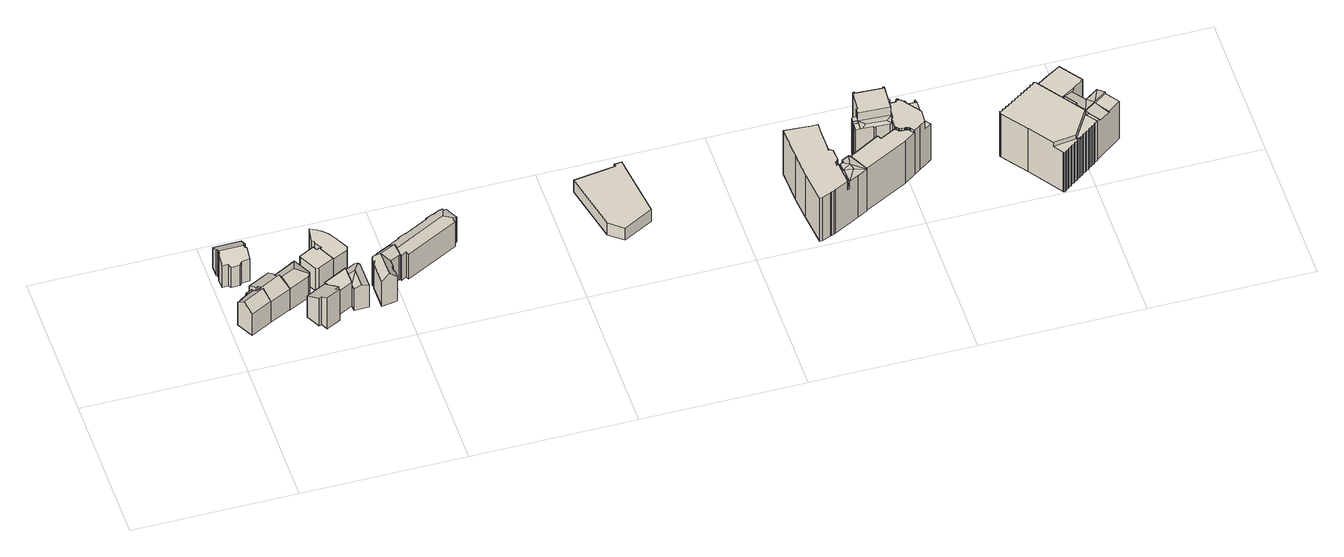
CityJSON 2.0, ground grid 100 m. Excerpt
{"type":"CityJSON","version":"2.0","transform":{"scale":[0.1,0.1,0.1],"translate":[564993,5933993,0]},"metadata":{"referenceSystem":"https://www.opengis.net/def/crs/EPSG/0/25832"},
"CityObjects":{
"building1":{"type":"Building","attributes":{"Gemeindeschluessel":"02100107","Geometrietyp2DReferenz":"3000","measuredHeight":22.48,"function":"31001_1010","roofType":"3100","storeysAboveGround":5},"address":[{"Country":"Germany","Locality":"Hamburg","ThoroughfareName":"Wexstraße","ThoroughfareNumber":"38"}],"geometry":[{"type":"Solid","lod":"2","boundaries":[[[[0,1,2,3]],[[4,5,6,7]],[[8,9,10,11]],[[12,13,14,15]],[[15,14,16,17]],[[17,16,18,19]],[[8,20,21,9]],[[22,3,2,23]],[[0,7,6,1]],[[24,5,4,21]],[[9,21,4,7,10]],[[25,26,27,28]],[[29,12,15,17,19,30,31,22,23,25,28,32]],[[25,23,2,1,6,5,24,26]],[[32,28,27,33,34]],[[31,30,11,10,7]],[[22,31,7,0,3]],[[35,29,32,34]],[[12,29,35,36,13]],[[30,19,18,20,8,11]],[[36,35,34,33]],[[36,33,27,26,24,21,20,18,16,14,13]]]]}]},
"building2":{"type":"Building","attributes":{"Gemeindeschluessel":"02100107","Geometrietyp2DReferenz":"3000","measuredHeight":22.34,"function":"31001_1120","roofType":"3100","storeysAboveGround":5},"address":[{"Country":"Germany","Locality":"Hamburg","ThoroughfareName":"Brüderstraße","ThoroughfareNumber":"17"}],"geometry":[{"type":"Solid","lod":"2","boundaries":[[[[37,38,39,40,41,42,43,44,45]],[[46,47,48,49,50,51,52,53,41,40,54,55]],[[56,45,44,57]],[[57,44,43,58]],[[58,43,42,59]],[[60,39,38,61]],[[61,38,37,62]],[[62,37,45,56]],[[63,55,54,64]],[[65,53,52,66]],[[66,52,51,67]],[[67,51,50,68]],[[68,50,49,69]],[[69,49,48,70]],[[70,48,47,71]],[[71,47,46,72]],[[72,46,55,63]],[[64,54,40,39,60]],[[59,42,41,53,65]],[[59,65,66,67,68,69,70,71,72,63,64,60,61,62,56,57,58]]]]}]},
"building3":{"type":"Building","attributes":{"Gemeindeschluessel":"02100107","Geometrietyp2DReferenz":"3000","measuredHeight":21.31,"function":"31001_1120","roofType":"3100","storeysAboveGround":4},"address":[{"Country":"Germany","Locality":"Hamburg","ThoroughfareName":"Wexstraße","ThoroughfareNumber":"36"}],"geometry":[{"type":"Solid","lod":"2","boundaries":[[[[73,74,75,76,77,78,79,80,81,82,83,84,85]],[[79,78,86,87]],[[88,85,84,89]],[[89,84,83,90]],[[90,83,82,91]],[[91,82,81,92]],[[92,81,80,93]],[[94,77,76,95]],[[95,76,75,96]],[[96,75,74,97]],[[97,74,73,98]],[[98,73,85,88]],[[99,87,86,100]],[[93,80,79,87,99]],[[100,86,78,77,94]],[[100,94,95,96,97,98,88,89,90,91,92,93,99]]]]}]},
"building4":{"type":"Building","attributes":{"Gemeindeschluessel":"02100107","Geometrietyp2DReferenz":"3000","measuredHeight":21.65,"function":"31001_1010","roofType":"3200","storeysAboveGround":5},"address":[{"Country":"Germany","Locality":"Hamburg","ThoroughfareName":"Großer Trampgang","ThoroughfareNumber":"38"}],"geometry":[{"type":"Solid","lod":"2","boundaries":[[[[101,102,103,104,105,106]],[[107,108,105,104]],[[109,102,101,110]],[[110,101,106,111]],[[112,105,108,113]],[[114,115,109,110,111,112,113]],[[103,102,109,115,116]],[[117,114,113,108,107]],[[116,115,114,117]],[[112,111,106,105]],[[116,117,107,104,103]]]]}]},
"building5":{"type":"Building","attributes":{"Gemeindeschluessel":"02100107","Geometrietyp2DReferenz":"3000","measuredHeight":25.11,"function":"31001_1120","roofType":"2100","storeysAboveGround":4},"address":[{"Country":"Germany","Locality":"Hamburg","ThoroughfareName":"Wexstraße","ThoroughfareNumber":"31"}],"geometry":[{"type":"Solid","lod":"2","boundaries":[[[[118,119,120,121,122,123,124,125,126]],[[127,128,129,130,131,132,133,134,135]],[[127,126,125,128]],[[128,125,124,129]],[[129,124,123,130]],[[130,123,122,131]],[[131,122,121,132]],[[132,121,120,133]],[[133,120,119,134]],[[134,119,118,135]],[[135,118,126,127]]]]}]},
"building6":{"type":"Building","attributes":{"Gemeindeschluessel":"02100107","Geometrietyp2DReferenz":"3000","measuredHeight":18.5,"function":"31001_1010","roofType":"1000","storeysAboveGround":4},"address":[{"Country":"Germany","Locality":"Hamburg","ThoroughfareName":"Wexstraße","ThoroughfareNumber":"32a"}],"geometry":[{"type":"Solid","lod":"2","boundaries":[[[[136,137,138,139,140,141,142]],[[143,144,145,146,147,148,149]],[[143,142,141,144]],[[144,141,140,145]],[[145,140,139,146]],[[146,139,138,147]],[[147,138,137,148]],[[148,137,136,149]],[[149,136,142,143]]]]}]},
"building7":{"type":"Building","attributes":{"Gemeindeschluessel":"02100107","Geometrietyp2DReferenz":"3000","measuredHeight":19.67,"function":"31001_1120","roofType":"3100","storeysAboveGround":4},"address":[{"Country":"Germany","Locality":"Hamburg","ThoroughfareName":"Wexstraße","ThoroughfareNumber":"29"}],"geometry":[{"type":"Solid","lod":"2","boundaries":[[[[150,151,152]],[[153,154,155]],[[152,156,157,158,159,150]],[[153,155,157,156]],[[160,161,162,163,164,165,166]],[[167,162,161,168,155,154]],[[169,166,165,170]],[[160,166,169,171,172]],[[168,161,160,172]],[[153,156,152]],[[165,164,159,158,170]],[[173,163,162,167]],[[164,163,173,151,150,159]],[[171,169,170,158,157]],[[171,157,155,168,172]],[[173,167,154,153,152,151]]]]}]},
"building8":{"type":"Building","attributes":{"Gemeindeschluessel":"02100107","Geometrietyp2DReferenz":"3000","measuredHeight":18.06,"function":"31001_1010","roofType":"1000","storeysAboveGround":4},"address":[{"Country":"Germany","Locality":"Hamburg","ThoroughfareName":"Brüderstraße","ThoroughfareNumber":"1"}],"geometry":[{"type":"Solid","lod":"2","boundaries":[[[[174,175,176,177,178,179,180,181,182,183,184,185,186]],[[187,188,189,190,191,192,193,194,195,196,197,198,199]],[[187,186,185,188]],[[188,185,184,189]],[[189,184,183,190]],[[190,183,182,191]],[[191,182,181,192]],[[192,181,180,193]],[[193,180,179,194]],[[194,179,178,195]],[[195,178,177,196]],[[196,177,176,197]],[[197,176,175,198]],[[198,175,174,199]],[[199,174,186,187]]]]}]},
"building9":{"type":"Building","attributes":{"Gemeindeschluessel":"02100107","Geometrietyp2DReferenz":"3000","measuredHeight":24.51,"function":"31001_1130","roofType":"3100","storeysAboveGround":5},"address":[{"Country":"Germany","Locality":"Hamburg","ThoroughfareName":"Steinwegpassage","ThoroughfareNumber":"28"}],"geometry":[{"type":"Solid","lod":"2","boundaries":[[[[200,201,202,203]],[[203,202,204,205]],[[205,204,206,207]],[[207,206,208,209]],[[209,208,210,211]],[[211,210,212,213]],[[214,215,216,217]],[[217,216,218,219]],[[219,218,220,221]],[[221,220,222,223]],[[223,222,224,225]],[[226,227,228,229]],[[229,228,230,231]],[[231,230,232,233]],[[233,232,234,235]],[[236,237,238,239]],[[240,226,229,231,233,235,241,200,203,205,207,209,211,213,214,217,219,221,223,225,242,236,239]],[[236,242,243,244,237]],[[227,226,240,245]],[[245,240,239,238]],[[243,242,225,224]],[[241,235,234,246,247]],[[201,200,241,247]],[[214,213,212,248,215]],[[246,234,232,230,228,227,245,249]],[[249,245,238,237,244]],[[249,244,243,224,222,220,218,216,215,248]],[[246,249,248,212,210,208,206,204,202,201,247]]]]}]},
"building10":{"type":"Building","attributes":{"Gemeindeschluessel":"02100107","Geometrietyp2DReferenz":"3000","measuredHeight":22.1,"function":"31001_1120","roofType":"3200","storeysAboveGround":6},"address":[{"Country":"Germany","Locality":"Hamburg","ThoroughfareName":"Wexstraße","ThoroughfareNumber":"25"}],"geometry":[{"type":"Solid","lod":"2","boundaries":[[[[250,251,252,253,254,255,256,257,258,259,260,261,262,263,264,265]],[[266,267,268,269,270,271,272,252,251]],[[272,273,274,275,276,277,253,252]],[[278,265,264,279]],[[279,264,263,280]],[[280,263,262,281]],[[281,262,261,282]],[[282,261,260,283]],[[283,260,259,284]],[[284,259,258,285]],[[285,258,257,286]],[[286,257,256,287]],[[287,256,255,288]],[[288,255,254,289]],[[290,250,265,278]],[[291,271,270,292]],[[292,270,269,293]],[[293,269,268,294]],[[294,268,267,295]],[[295,267,266,296]],[[297,277,276,298]],[[298,276,275,299]],[[299,275,274,300]],[[300,274,273,301]],[[291,292,293,294,295,296,290,278,279,280,281,282,283,284,285,286,287,288,289,297,298,299,300,301]],[[291,301,273,272,271]],[[290,296,266,251,250]],[[297,289,254,253,277]]]]}]},
"building11":{"type":"Building","attributes":{"Gemeindeschluessel":"02100107","Geometrietyp2DReferenz":"3000","measuredHeight":9.64,"function":"31001_2462","roofType":"1000"},"address":[{"Country":"Germany","Locality":"Hamburg","ThoroughfareName":"An der Stadthausbrücke"}],"geometry":[{"type":"Solid","lod":"2","boundaries":[[[[302,303,304,305]],[[305,304,306,307]],[[307,306,308,309]],[[309,308,310,311]],[[311,310,312,313]],[[313,312,314,315]],[[303,302,315,314]],[[315,302,305,307,309,311,313]],[[303,314,312,310,308,306,304]]]]}]},
"building12":{"type":"Building","attributes":{"Gemeindeschluessel":"02100108","Geometrietyp2DReferenz":"3000","measuredHeight":35.48,"function":"31001_2010","roofType":"1000","storeysAboveGround":7},"address":[{"Country":"Germany","Locality":"Hamburg","ThoroughfareName":"Stadthausbrücke","ThoroughfareNumber":"8"}],"geometry":[{"type":"Solid","lod":"2","boundaries":[[[[316,317,318,319,320,321]],[[322,323,324,325,318,317]],[[319,326,327,328]],[[329,326,319]],[[330,329,331,332]],[[333,334,335,336,337,338,326]],[[329,330,339,333,326]],[[340,341,342,343]],[[343,342,344,345]],[[346,347,348,349]],[[349,348,350,351]],[[351,350,352,353]],[[354,355,356,357]],[[358,359,360,361]],[[361,360,362,363]],[[321,364,316]],[[322,365,323]],[[366,367,368,369]],[[369,368,370,371]],[[371,370,372,373]],[[373,372,374,375]],[[375,374,376,377]],[[378,379,380,381]],[[319,328,320]],[[324,382,325]],[[383,384,385,386]],[[386,385,387,388]],[[389,337,336,390]],[[390,336,335,391]],[[391,335,334,392]],[[393,394,395,396]],[[397,398,399,400]],[[400,399,401,402]],[[403,404,405,406]],[[407,408,364,321,320,328,327,384,383]],[[409,332,331,382,324,323,365,367,366]],[[410,409,366,369,371,373,375,377,358,361,363,340,343,345,378,381,393,396,411,346,349,351,353,397,400,402,354,357,407,383,386,388,403,406,389,390,391,392]],[[376,374,372,370,368,367,365,322,316,364,408,356,355,401,399,398,352,350,348,347,412,395,394,380,379,344,342,341,362,360,359]],[[325,382,331,329,319]],[[338,337,389,406,405]],[[409,410,339,330,332]],[[410,392,334,333,339]],[[404,403,388,387]],[[316,322,317]],[[325,319,318]],[[395,412,411,396]],[[380,394,393,381]],[[376,359,358,377]],[[356,408,407,357]],[[401,355,354,402]],[[352,398,397,353]],[[412,347,346,411]],[[344,379,378,345]],[[362,341,340,363]],[[404,387,385,384,327,326,338,405]]]]}]},
"building13":{"type":"Building","attributes":{"Gemeindeschluessel":"02100108","Geometrietyp2DReferenz":"3000","measuredHeight":34.2,"function":"31001_2010","roofType":"1000","storeysAboveGround":7},"address":[{"Country":"Germany","Locality":"Hamburg","ThoroughfareName":"Stadthausbrücke","ThoroughfareNumber":"8a"}],"geometry":[{"type":"Solid","lod":"2","boundaries":[[[[413,414,415]],[[415,416,417,413]],[[418,419,420,421]],[[421,420,422,423]],[[423,422,424,425]],[[425,424,426,427]],[[427,426,428,429]],[[429,428,430,431]],[[431,430,432,433]],[[433,432,434,435]],[[435,434,436,437]],[[437,436,438,439]],[[439,438,440,441]],[[441,440,442,443]],[[443,442,444,445]],[[445,444,446,447]],[[447,446,448,449]],[[449,448,450,451]],[[451,450,452,453]],[[453,452,454,455]],[[455,454,456,457]],[[457,456,458,459]],[[460,461,462,463]],[[464,465,466,467]],[[468,469,470,471]],[[471,470,472,473]],[[473,472,474,475]],[[476,464,467,477,478,460,463,479,418,421,423,425,427,429,431,433,435,437,439,441,443,445,447,449,451,453,455,457,459,468,471,473,475]],[[466,465,480,474,472,470,469,458,456,454,452,450,448,446,444,442,440,438,436,434,432,430,428,426,424,422,420,419,417,416,481]],[[418,479,482,414,413,417,419]],[[480,465,464,476]],[[466,481,477,467]],[[474,480,476,475]],[[458,469,468,459]],[[461,460,478,483]],[[478,477,481,416,415,483]],[[482,479,463,462]],[[482,462,461,483,415,414]]]]}]},
"building14":{"type":"Building","attributes":{"Gemeindeschluessel":"02100108","Geometrietyp2DReferenz":"3000","measuredHeight":35.14,"function":"31001_2010","roofType":"1000","storeysAboveGround":10},"address":[{"Country":"Germany","Locality":"Hamburg","ThoroughfareName":"Stadthausbrücke","ThoroughfareNumber":"8b"}],"geometry":[{"type":"Solid","lod":"2","boundaries":[[[[484,485,486,487]],[[488,489,490,491]],[[489,492,493,494,495]],[[496,497,498,499,485,484]],[[498,497,500,501,502,488]],[[503,504,505,506,507,508,509,510,500,497,496]],[[510,511,512,501,500]],[[513,514,515,494]],[[516,487,486,517]],[[495,490,489]],[[494,493,513]],[[518,499,498,519]],[[520,521,522,523]],[[523,522,524,525]],[[525,524,526,527]],[[527,526,528,529]],[[529,528,530,531]],[[531,530,532,533]],[[533,532,534,535]],[[535,534,536,537]],[[537,536,538,539]],[[539,538,540,541]],[[541,540,542,543]],[[544,509,508,545]],[[545,508,507,546]],[[546,507,506,547]],[[547,506,505,548]],[[548,505,504,549]],[[549,504,503,550]],[[551,512,511,552]],[[553,515,514,554]],[[551,552,544,545,546,547,548,549,550,516,517,518,519,555,553,554,520,523,525,527,529,531,533,535,537,539,541,543]],[[516,550,503,496,484,487]],[[553,555,491,490,495,494,515]],[[556,502,501,512,551,543,542]],[[544,552,511,510,509]],[[520,554,514,513,557,521]],[[557,513,493,492,558]],[[488,502,556,558,492,489]],[[555,519,498,488,491]],[[518,517,486,485,499]],[[557,558,556,542,540,538,536,534,532,530,528,526,524,522,521]]]]}]},
"building15":{"type":"Building","attributes":{"Gemeindeschluessel":"02100108","Geometrietyp2DReferenz":"3000","measuredHeight":35.73,"function":"31001_2010","roofType":"1000","storeysAboveGround":8},"address":[{"Country":"Germany","Locality":"Hamburg","ThoroughfareName":"Große Bleichen","ThoroughfareNumber":"37a"}],"geometry":[{"type":"Solid","lod":"2","boundaries":[[[[559,560,561]],[[562,563,564,565]],[[565,564,566,567]],[[568,569,570,571]],[[571,570,572,573]],[[573,572,574,575]],[[575,574,576,577]],[[577,576,578,579]],[[579,578,580,581]],[[581,580,582,583]],[[583,582,584,585]],[[585,584,586,587]],[[587,586,588,589]],[[589,588,590,591]],[[591,590,592,593]],[[593,592,594,595]],[[595,594,563,562]],[[596,597,598,599]],[[599,598,600,601]],[[601,600,602,603]],[[603,602,604,605]],[[605,604,606,607]],[[607,606,608,609]],[[609,608,610,611]],[[611,610,612,613]],[[613,612,614,615]],[[615,614,616,617]],[[617,616,618,619]],[[619,618,620,621]],[[621,620,622,623]],[[624,625,626,627]],[[560,628,629,561]],[[630,631,632,633]],[[633,632,634,635]],[[635,634,636,637]],[[638,639,640,641]],[[641,640,642,643]],[[643,642,644,645]],[[645,644,646,647]],[[647,646,648,649]],[[649,648,650,651]],[[651,650,652,653]],[[653,652,654,655]],[[655,654,656,657]],[[657,656,658,659]],[[659,658,660,661]],[[661,660,662,663]],[[664,665,666,667]],[[667,666,668,669]],[[668,666,665,636,634,632,631,629,628,670,626,625,622,620,618,616,614,612,610,608,606,604,602,600,598,597,566,564,563,594,592,590,588,586,584,582,580,578,576,574,572,570,569]],[[630,633,635,637,664,667,669,568,571,573,575,577,579,581,583,585,587,589,591,593,595,562,565,567,596,599,601,603,605,607,609,611,613,615,617,619,621,623,638,641,643,645,647,649,651,653,655,657,659,661,663,671,672,673]],[[627,626,670,672,671,674]],[[630,673,559,561,629,631]],[[674,671,663,662]],[[664,637,636,665]],[[673,672,670,628,560,559]],[[638,623,622,625,624,639]],[[568,669,668,569]],[[596,567,566,597]],[[674,662,660,658,656,654,652,650,648,646,644,642,640,639,624,627]]]]}]},
"building16":{"type":"Building","attributes":{"Gemeindeschluessel":"02100108","Geometrietyp2DReferenz":"3000","measuredHeight":35.18,"function":"31001_2010","roofType":"1000","storeysAboveGround":8},"address":[{"Country":"Germany","Locality":"Hamburg","ThoroughfareName":"Neuer Wall","ThoroughfareNumber":"64"}],"geometry":[{"type":"Solid","lod":"2","boundaries":[[[[675,676,677,678]],[[678,677,679,680]],[[680,679,681,682]],[[682,681,683,684]],[[684,683,685,686]],[[686,685,687,688]],[[689,690,691,692]],[[693,694,695,696]],[[696,695,697,698]],[[698,697,699,700]],[[700,699,701,702]],[[702,701,703,704]],[[704,703,705,706]],[[706,705,707,708]],[[708,707,709,710]],[[710,709,711,712]],[[713,714,715,716]],[[716,715,717,718]],[[718,717,719,720]],[[720,719,721,722]],[[722,721,723,724]],[[725,726,727,728]],[[728,727,729,730]],[[731,732,733,734]],[[734,733,735,736]],[[736,735,737,738]],[[738,737,739,740]],[[740,739,741,742]],[[742,741,743,744]],[[744,743,745,746]],[[747,748,749,750]],[[751,752,753,754]],[[754,753,755,756]],[[756,755,757,758]],[[758,757,759,760]],[[761,762,763,764]],[[765,766,767,768]],[[768,767,769,770]],[[771,772,773,774]],[[774,773,775,776]],[[777,778,779,780]],[[780,779,781,782]],[[770,769,783,784,785,786]],[[787,788,789,790]],[[731,734,736,738,740,742,744,746,725,728,730,771,774,776,791,713,716,718,720,722,724,765,768,770,786,792,747,750,675,678,680,682,684,686,688,751,754,756,758,760,793,693,696,698,700,702,704,706,708,710,712,761,764,789,788,794,777,780,782]],[[795,785,784,691,690,787,790,763,762,711,709,707,705,703,701,699,697,695,694,796,759,757,755,753,752,687,685,683,681,679,677,676,749,748]],[[723,721,719,717,715,714,797,775,773,772,798,783,769,767,766]],[[745,743,741,739,737,735,733,732,781,779,778,799,689,692,798,729,727,726]],[[785,795,792,786]],[[799,778,777,794]],[[781,732,731,782]],[[771,730,729,798,772]],[[745,726,725,746]],[[723,766,765,724]],[[797,714,713,791]],[[775,797,791,776]],[[763,790,789,764]],[[711,762,761,712]],[[796,694,693,793]],[[759,796,793,760]],[[783,798,692,691,784]],[[794,788,787,690,689,799]],[[795,748,747,792]],[[687,752,751,688]],[[749,676,675,750]]]]}]},
"building17":{"type":"Building","attributes":{"Gemeindeschluessel":"02100108","Geometrietyp2DReferenz":"3000","measuredHeight":33.82,"function":"31001_2010","roofType":"1000","storeysAboveGround":7},"address":[{"Country":"Germany","Locality":"Hamburg","ThoroughfareName":"Neuer Wall","ThoroughfareNumber":"54"}],"geometry":[{"type":"Solid","lod":"2","boundaries":[[[[800,801,802,803]],[[804,805,806,807]],[[808,809,810]],[[811,812,813,814,815,816]],[[817,818,819]],[[820,821,822,823,814,824,825,826,827,828]],[[817,829,818]],[[830,829,817]],[[826,831,832,833,834]],[[835,836,837]],[[838,839,840,789]],[[789,840,841,764]],[[842,843,844,845]],[[806,801,800,807]],[[846,847,848]],[[837,849,850,835]],[[809,828,819,805,804,810]],[[814,813,824]],[[780,812,811,777]],[[777,811,816,794]],[[834,827,826]],[[814,823,815]],[[851,822,821,852]],[[808,820,828,809]],[[825,831,826]],[[780,777,794,851,852,788,853,854,855,838,789,764,856,842,845,857,858,859,860]],[[861,846,848,862,844,843,863,841,840,839]],[[864,819,818,865,850,849,848,847]],[[864,847,846,861,855,854]],[[857,845,844,862,836,835,850,865]],[[865,818,858,857]],[[780,860,832,831,825,824,813,812]],[[859,858,818,829]],[[860,859,829,830,833,832]],[[828,827,834,833,830,817,819]],[[851,794,816,815,823,822]],[[788,852,821,820,808,810]],[[853,788,810,804,807,800,803]],[[819,864,802,801,806,805]],[[854,853,803,802,864]],[[862,848,849,837,836]],[[863,843,842,856]],[[861,839,838,855]],[[841,863,856,764]]]]}]}
},
"vertices":[
[76,288,200],[116,309,200],[101,338,194],[61,317,194],[81,277,333],[122,298,333],[116,309,331],[76,288,331],[48,260,194],[81,277,194],[76,288,194],[43,271,194],[7,224,162],[7,224,344],[45,244,343],[45,244,162],[39,255,333],[39,255,162],[49,260,333],[49,260,162],[48,260,332],[81,277,332],[61,317,162],[101,338,162],[122,298,332],[139,265,162],[139,265,364],[151,271,364],[151,271,162],[61,120,162],[43,271,162],[76,288,162],[193,188,162],[164,246,387],[193,188,333],[61,120,333],[31,178,387],
[4,625,371],[8,625,371],[12,614,378],[13,601,386],[159,603,386],[159,613,380],[170,617,377],[169,692,328],[3,691,328],[7,527,338],[45,528,338],[57,512,328],[112,514,329],[123,530,339],[172,531,340],[171,590,378],[159,590,378],[13,587,377],[5,587,377],[3,691,163],[169,692,163],[170,617,163],[159,613,163],[12,614,163],[8,625,163],[4,625,163],[5,587,163],[13,587,163],[159,590,163],[171,590,163],[172,531,163],[123,530,163],[112,514,163],[57,512,163],[45,528,163],[7,527,163],
[114,343,326],[138,295,355],[149,300,355],[161,276,370],[151,271,370],[153,266,373],[285,334,373],[285,335,372],[275,330,372],[262,356,356],[272,361,356],[245,413,325],[113,345,325],[193,188,325],[326,256,325],[113,345,160],[245,413,160],[272,361,160],[262,356,160],[275,330,160],[285,335,160],[151,271,160],[161,276,160],[149,300,160],[138,295,160],[114,343,160],[326,256,160],[193,188,160],
[295,334,360],[288,330,360],[295,316,371],[383,362,371],[413,457,325],[270,382,325],[464,336,331],[469,348,325],[288,330,154],[295,334,154],[270,382,154],[413,457,154],[469,348,154],[457,320,154],[327,254,154],[327,254,325],[457,320,324],
[447,87,379],[463,95,379],[485,53,406],[570,97,406],[556,124,389],[576,134,389],[572,142,384],[524,238,324],[402,176,324],[402,176,155],[524,238,155],[572,142,155],[576,134,155],[556,124,155],[570,97,155],[485,53,155],[463,95,155],[447,87,155],
[510,360,334],[529,356,334],[625,405,334],[574,506,334],[558,497,334],[544,523,334],[451,476,334],[451,476,149],[544,523,149],[558,497,149],[574,506,149],[625,405,149],[529,356,149],[510,360,149],
[669,312,321],[669,312,336],[670,270,336],[670,234,336],[671,193,336],[671,193,321],[670,252,342],[716,275,342],[750,338,326],[737,346,321],[673,154,146],[672,193,146],[572,142,146],[524,238,146],[737,346,146],[761,332,146],[763,156,146],[572,142,336],[672,193,321],[763,156,321],[761,332,321],[717,155,342],[673,154,321],[524,238,336],
[567,572,326],[565,560,326],[590,514,326],[574,506,326],[625,405,326],[722,455,326],[729,476,326],[682,570,326],[660,603,326],[633,632,326],[602,656,326],[567,674,326],[551,575,326],[551,575,145],[567,674,145],[602,656,145],[633,632,145],[660,603,145],[682,570,145],[729,476,145],[722,455,145],[625,405,145],[574,506,145],[590,514,145],[565,560,145],[567,572,145],
[834,305,133],[834,305,331],[837,305,335],[837,305,133],[842,313,339],[842,313,133],[837,320,334],[837,320,133],[834,329,332],[834,329,133],[835,338,332],[835,338,133],[838,346,335],[838,346,133],[843,353,133],[843,353,338],[850,358,336],[850,358,133],[859,360,338],[859,360,133],[868,360,341],[868,360,133],[873,369,336],[873,369,133],[871,372,333],[871,372,133],[931,247,133],[931,247,332],[922,239,341],[922,239,133],[922,210,341],[922,210,133],[932,210,332],[932,210,133],[932,169,332],[932,169,133],[997,326,133],[997,326,333],[989,322,333],[989,322,133],[931,294,133],[836,153,133],[953,411,133],[953,411,331],[976,368,378],[931,294,332],[884,161,378],[836,153,332],[841,351,339],[882,325,378],
[953,411,332],[980,360,351],[1308,528,351],[1330,595,334],[1327,599,333],[1314,593,333],[1312,598,331],[1264,574,331],[1261,579,329],[1218,557,329],[1221,552,331],[1070,474,331],[1067,479,329],[1025,457,329],[1027,452,331],[952,413,331],[997,326,339],[1002,317,335],[1036,335,335],[1045,318,329],[1369,484,329],[1359,502,336],[1371,508,336],[1383,514,331],[1389,517,329],[1386,521,329],[1349,594,329],[1334,586,334],[952,413,130],[1027,452,130],[1025,457,130],[1067,479,130],[1070,474,130],[1221,552,130],[1218,557,130],[1261,579,130],[1264,574,130],[1312,598,130],[1314,593,130],[1327,599,130],[953,411,130],[1359,502,130],[1369,484,130],[1045,318,130],[1036,335,130],[1002,317,130],[997,326,130],[1334,586,130],[1349,594,130],[1386,521,130],[1389,517,130],[1383,514,130],
[2407,791,70],[2407,791,166],[2405,807,166],[2405,807,70],[2449,813,166],[2449,813,70],[2501,406,166],[2501,406,70],[2319,309,166],[2319,309,70],[2233,377,166],[2233,377,70],[2150,754,166],[2150,754,70],
[3564,199,362],[3564,195,365],[3578,202,365],[3576,220,348],[3572,268,304],[3559,262,304],[3565,192,362],[3570,116,293],[3585,124,293],[3579,183,348],[3622,248,357],[3584,274,350],[3572,268,348],[3634,205,357],[3703,186,349],[3589,126,349],[3641,154,349],[3705,189,349],[3703,193,349],[3707,195,348],[3645,314,348],[3644,313,348],[3642,317,348],[3706,188,349],[3483,592,10],[3483,592,362],[3485,592,362],[3485,592,10],[3490,590,362],[3490,590,10],[3538,406,10],[3538,406,362],[3538,388,362],[3538,388,10],[3538,384,362],[3538,384,10],[3544,384,362],[3544,384,10],[3554,281,10],[3554,281,362],[3547,280,362],[3547,280,10],[3359,242,10],[3359,242,362],[3346,387,362],[3346,387,10],[3338,601,362],[3338,601,10],[3559,262,362],[3570,116,362],[3483,71,10],[3483,71,362],[3476,67,362],[3476,67,10],[3461,61,362],[3461,61,10],[3453,58,362],[3453,58,10],[3399,37,362],[3399,37,10],[3382,35,362],[3382,35,10],[3517,589,10],[3517,589,362],[3517,591,362],[3517,591,10],[3585,124,348],[3593,279,10],[3593,279,350],[3591,282,350],[3591,282,10],[3592,287,349],[3592,287,10],[3644,313,10],[3645,314,10],[3707,195,10],[3703,193,10],[3541,590,10],[3541,590,362],[3541,586,362],[3541,586,10],[3562,370,10],[3562,370,362],[3568,298,362],[3568,298,10],[3566,295,362],[3566,295,10],[3595,297,10],[3595,297,348],[3640,320,348],[3640,320,10],[3549,257,10],[3549,257,362],[3641,154,10],[3706,188,10],[3537,538,10],[3537,538,362],
[3836,415,321],[3829,417,309],[3648,308,321],[3648,308,353],[3836,415,353],[3839,414,11],[3839,414,353],[3851,392,353],[3851,392,11],[3940,438,353],[3940,438,11],[3943,439,353],[3943,439,11],[3945,439,353],[3945,439,11],[3946,439,353],[3946,439,11],[3951,437,353],[3951,437,11],[3955,433,353],[3955,433,11],[3965,420,353],[3965,420,11],[3965,419,353],[3965,419,11],[3966,418,353],[3966,418,11],[3967,418,353],[3967,418,11],[3970,418,353],[3970,418,11],[3980,417,353],[3980,417,11],[3999,416,353],[3999,416,11],[4005,416,353],[4005,416,11],[4009,415,353],[4009,415,11],[4015,415,353],[4015,415,11],[4021,412,353],[4021,412,11],[4026,405,353],[4026,405,11],[4028,401,353],[4028,401,11],[3644,313,11],[3644,313,314],[3640,320,306],[3640,320,11],[3706,188,11],[3706,188,353],[3703,193,353],[3703,193,11],[4040,384,11],[4040,384,353],[4042,386,353],[4042,386,11],[4044,383,353],[4044,383,11],[4047,380,353],[4047,380,11],[3975,329,11],[3707,195,11],[3645,314,11],[3825,418,11],[3975,329,353],[3707,195,353],[3825,418,306],[3645,314,314],
[3765,511,336],[3768,559,336],[3742,560,336],[3739,513,336],[3769,578,336],[3758,579,336],[3744,580,336],[3744,579,336],[3769,578,339],[3771,610,339],[3745,611,332],[3744,580,332],[3775,511,337],[3805,538,338],[3770,578,336],[3769,559,336],[3928,531,338],[3960,559,337],[3960,567,336],[3843,507,337],[3843,497,336],[3853,497,336],[3854,506,337],[3938,501,337],[3949,500,337],[3949,505,337],[3950,506,337],[3955,511,337],[3957,518,337],[3771,610,332],[3766,611,332],[3745,612,332],[3739,513,49],[3742,560,49],[3769,559,49],[3770,578,49],[3781,610,49],[3781,610,401],[3789,739,401],[3789,739,49],[3797,739,401],[3797,739,49],[3797,730,401],[3797,730,49],[3963,722,401],[3963,722,49],[3964,729,401],[3964,729,49],[3971,729,401],[3971,729,49],[3966,652,401],[3966,652,49],[3964,627,401],[3964,627,49],[3972,626,401],[3972,626,49],[3971,615,401],[3971,615,49],[3963,616,401],[3963,616,49],[3949,505,49],[3949,500,49],[3938,501,49],[3854,506,49],[3853,497,49],[3843,497,49],[3843,507,49],[3957,518,49],[3955,511,49],[3745,612,49],[3766,611,49],[3744,579,49],[3960,567,401],[3771,610,401],[3769,578,401],
[4165,463,305],[4126,515,305],[4121,432,305],[3945,439,14],[3945,439,371],[3949,500,371],[3949,500,14],[3949,505,371],[3949,505,14],[4021,412,14],[4021,412,371],[4015,415,371],[4015,415,14],[4009,415,371],[4009,415,14],[4005,416,371],[4005,416,14],[3999,416,371],[3999,416,14],[3980,417,371],[3980,417,14],[3970,418,371],[3970,418,14],[3967,418,371],[3967,418,14],[3966,418,371],[3966,418,14],[3965,419,371],[3965,419,14],[3965,420,371],[3965,420,14],[3955,433,371],[3955,433,14],[3951,437,371],[3951,437,14],[3946,439,371],[3946,439,14],[3955,511,14],[3955,511,371],[3957,518,371],[3957,518,14],[3963,616,371],[3963,616,14],[3971,615,371],[3971,615,14],[3972,626,371],[3972,626,14],[4003,625,371],[4003,625,14],[4012,624,371],[4012,624,14],[4013,636,371],[4013,636,14],[4017,636,371],[4017,636,14],[4018,645,371],[4018,645,14],[4029,644,371],[4029,644,14],[4029,637,371],[4029,637,14],[4026,637,371],[4026,637,14],[4025,632,371],[4025,632,14],[4041,631,341],[4041,631,371],[4125,517,371],[4125,517,341],[4126,515,371],[4121,432,371],[4083,405,14],[4083,405,371],[4047,380,371],[4047,380,14],[4044,383,371],[4044,383,14],[4042,386,371],[4042,386,14],[4059,630,14],[4059,630,341],[4059,634,341],[4059,634,14],[4056,634,341],[4056,634,14],[4056,644,341],[4056,644,14],[4066,643,341],[4066,643,14],[4065,634,341],[4065,634,14],[4072,633,341],[4072,633,14],[4071,620,341],[4071,620,14],[4117,618,341],[4117,618,14],[4118,630,341],[4118,630,14],[4126,636,341],[4126,636,14],[4125,622,341],[4125,622,14],[4125,617,341],[4125,617,14],[4040,384,14],[4040,384,371],[4028,401,371],[4028,401,14],[4026,405,371],[4026,405,14],[4125,516,371],[4131,617,14],[4125,516,14],[4165,463,14],[4131,617,341],
[4566,393,8],[4566,393,360],[4574,406,360],[4574,406,8],[4589,408,360],[4589,408,8],[4596,420,360],[4596,420,8],[4611,423,360],[4611,423,8],[4619,435,360],[4619,435,8],[4634,437,360],[4634,437,8],[5015,264,325],[5015,264,360],[4910,93,360],[4910,93,325],[4686,480,8],[4686,480,360],[4701,482,360],[4701,482,8],[4709,495,360],[4709,495,8],[4724,497,360],[4724,497,8],[4731,510,360],[4731,510,8],[4746,512,360],[4746,512,8],[4754,525,360],[4754,525,8],[4769,527,360],[4769,527,8],[4776,540,360],[4776,540,8],[4791,542,360],[4791,542,8],[4888,58,8],[4888,58,325],[4874,54,325],[4874,54,8],[4866,42,325],[4866,42,8],[4852,38,325],[4852,38,8],[4845,26,325],[4845,26,8],[4830,22,325],[4830,22,8],[4961,119,8],[4961,119,325],[4954,106,325],[4954,106,8],[4940,103,325],[4940,103,8],[5048,183,8],[5048,183,325],[5041,171,325],[5041,171,8],[5027,167,325],[5027,167,8],[5019,155,325],[5019,155,8],[5005,151,325],[5005,151,8],[4997,138,325],[4997,138,8],[4983,135,325],[4983,135,8],[4975,122,325],[4975,122,8],[4549,381,8],[4549,381,360],[4551,391,360],[4551,391,8],[4636,442,8],[4636,442,360],[4641,450,360],[4641,450,8],[4656,452,360],[4656,452,8],[4664,465,360],[4664,465,8],[4675,467,360],[4675,467,8],[4799,555,8],[4799,555,360],[4809,554,360],[4809,554,8],[4823,10,8],[4823,10,325],[4814,10,325],[4814,10,8],[4810,16,325],[4810,16,8],[4932,90,8],[4932,90,325],[4918,87,325],[4918,87,8],[4910,74,325],[4910,74,8],[5061,200,8],[5061,200,325],[5065,195,325],[5065,195,8],[5063,187,325],[5063,187,8],[4769,74,325],[4769,74,360],[4667,219,360],[4667,219,8],[5007,277,360],[5007,277,8],[4815,546,8],[4815,546,360],[4896,71,8],[4554,373,8],[4679,467,8],[5018,260,8],[4554,373,360],[4679,467,360],[4896,71,325],[4936,97,325],[5018,260,325],
[4969,329,346],[4990,343,346],[4942,411,346],[4921,396,346],[5007,277,340],[5027,292,330],[4990,343,330],[4969,329,340],[5027,291,315],[5027,292,315],[5007,277,315],[5061,200,315],[5065,195,315],[5085,210,315],[5044,268,315],[5039,275,315],[5018,260,315],[5096,342,325],[5060,392,305],[5027,292,325],[5027,291,320],[5028,292,320],[5040,275,316],[5039,275,316],[5085,210,302],[5155,260,302],[5126,300,311],[5096,342,320],[5027,292,320],[5140,449,305],[5176,399,325],[5155,260,311],[5234,318,311],[5176,399,311],[5096,342,311],[5002,474,302],[5013,482,302],[5001,474,302],[4906,417,8],[4906,417,324],[4815,546,324],[4809,554,324],[4984,666,8],[4984,666,324],[5081,531,324],[5081,531,8],[4930,428,324],[4930,428,325],[4934,431,324],[5001,474,304],[5002,474,304],[5040,275,8],[5028,292,8],[4921,396,8],[4942,411,8],[4927,432,8],[4895,610,8],[5001,473,8],[5060,392,8],[5140,449,8],[5234,318,8],[4927,432,324],[5013,482,324],[4895,610,324],[4942,411,325],[5001,473,305]
]}
